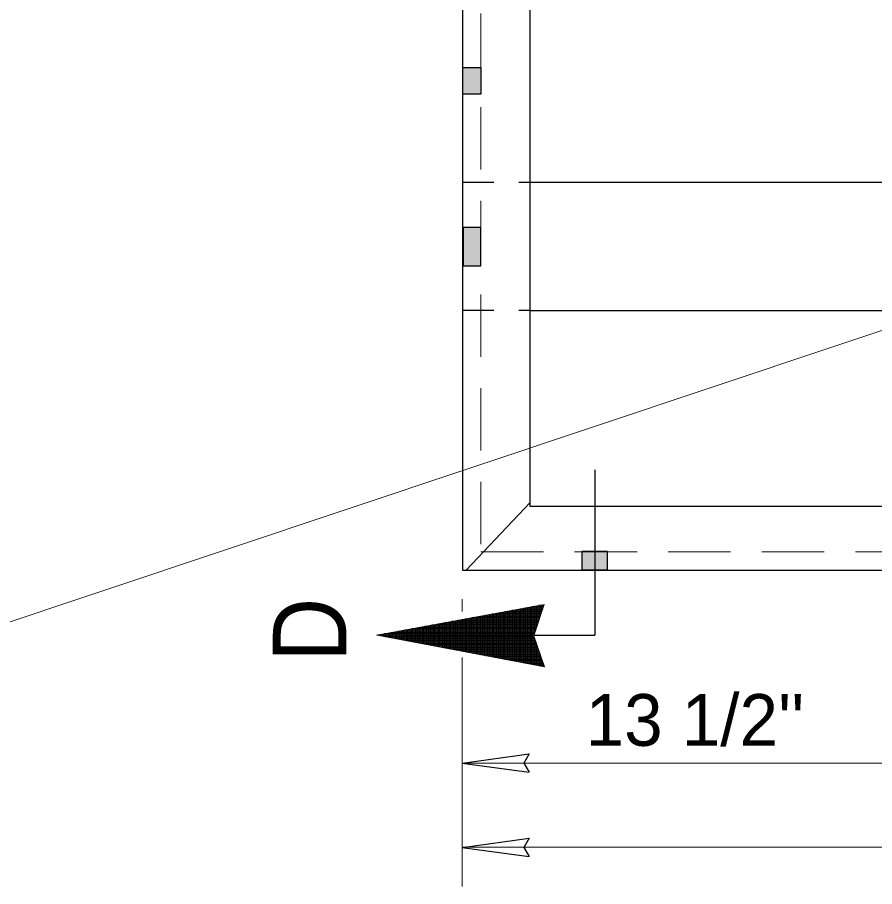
# Model space of a CAD drawing. Extents: x 139 to 512, y -134 to 135.
# Drawn here: x 251.94 to 272.95, y 36.54 to 57.84 of the extents above; entities that cross this region are included whole.
import ezdxf

# ---------------------------------------------------------------- set-up
doc = ezdxf.new("R2010")
doc.units = 0
doc.header["$LTSCALE"] = 0.51
doc.linetypes.add('MEDIUM_DASHED', pattern=[4.5, 3, -1.5])
doc.linetypes.add('SHORT_DASHED', pattern=[2.7, 1.5, -1.2])
doc.layers.add('1', color=7, linetype='Continuous', lineweight=13)

msp = doc.modelspace()

# ---------------------------------------------------------------- hatches: boundary and pattern name
at = {"layer": '1'}
for points in [[(262.8586, 56.6148), (263.3029, 56.6148), (263.3029, 55.9577), (262.8586, 55.9577)], [(262.8642, 51.7514), (263.3029, 51.7514), (263.3029, 52.6957), (262.8642, 52.6957)], [(265.7719, 44.3024), (266.4012, 44.3024), (266.4012, 44.752), (265.7719, 44.752)]]:
    msp.add_hatch(color=256, dxfattribs=at).paths.add_polyline_path(points)

# ---------------------------------------------------------------- linework, layer by layer
at = {"layer": '1', "linetype": 'SHORT_DASHED', "lineweight": 25}
for p, q in [((262.8529, 53.803), (264.5018, 53.803)), ((262.8529, 50.6642), (264.5018, 50.6642))]:
    msp.add_line(p, q, dxfattribs=at)
at = {"layer": '1', "lineweight": 25}
for p, q in [((264.5018, 53.803), (294.0259, 53.803)), ((264.5018, 50.6594), (294.0259, 50.6594)), ((266.0914, 46.7527), (266.0914, 42.7034)), ((262.9403, 44.2945), (264.5112, 45.9517)), ((261.3874, 42.7034), (266.0914, 42.7034)), ((262.8421, 39.5669), (264.4823, 39.7922)), ((262.8421, 39.5669), (264.4823, 39.3415)), ((262.8421, 37.5029), (264.4823, 37.7279)), ((262.8421, 37.5029), (264.4823, 37.2772))]:
    msp.add_line(p, q, dxfattribs=at)
at = {"layer": '1'}
for p, q in [((262.8421, 43.2832), (262.8421, 43.5839)), ((263.7019, 43.2472), (263.7019, 42.1462)), ((263.7319, 43.2527), (263.7319, 42.1409)), ((264.7861, 43.2532), (263.7327, 43.2532)), ((263.7619, 43.2584), (263.7619, 42.1349)), ((263.7923, 43.2637), (263.7923, 42.1292)), ((263.8223, 43.2692), (263.8223, 42.1237)), ((263.8523, 43.2749), (263.8523, 42.1177)), ((263.8823, 43.2805), (263.8823, 42.112)), ((264.7962, 43.2835), (263.8973, 43.2835)), ((263.9127, 43.2858), (263.9127, 42.1067)), ((263.9427, 43.2914), (263.9427, 42.1007)), ((263.9727, 43.297), (263.9727, 42.0952)), ((264.0027, 43.3027), (264.0027, 42.0892)), ((264.0331, 43.3079), (264.0331, 42.0835)), ((264.8063, 43.3135), (264.0616, 43.3135)), ((264.0631, 43.3135), (264.0631, 42.0779)), ((264.0931, 43.3192), (264.0931, 42.0719)), ((264.1231, 43.3248), (264.1231, 42.0667)), ((264.1534, 43.33), (264.1534, 42.0607)), ((264.1834, 43.3357), (264.1834, 42.055)), ((264.2134, 43.3412), (264.2134, 42.0494)), ((264.8161, 43.3435), (264.2258, 43.3435)), ((264.2434, 43.3469), (264.2434, 42.0434)), ((264.2738, 43.3522), (264.2738, 42.0377)), ((264.3038, 43.3577), (264.3038, 42.0325)), ((264.3338, 43.3634), (264.3338, 42.0265)), ((264.3638, 43.369), (264.3638, 42.0209)), ((264.8262, 43.3735), (264.3904, 43.3735)), ((264.3942, 43.3739), (264.3942, 42.0149)), ((264.4242, 43.3795), (264.4242, 42.0093)), ((264.4542, 43.3852), (264.4542, 42.0037)), ((264.4842, 43.3907), (264.4842, 41.9977)), ((264.5146, 43.396), (264.5146, 41.9924)), ((264.5446, 43.4017), (264.5446, 41.9864)), ((264.8359, 43.4039), (264.5547, 43.4039)), ((264.5746, 43.4072), (264.5746, 41.9808)), ((264.6046, 43.4129), (264.6046, 42.7034)), ((264.6349, 43.4182), (264.6349, 42.7942)), ((264.6649, 43.4237), (264.6649, 42.8857)), ((264.6949, 43.4294), (264.6949, 42.9764)), ((264.8457, 43.4339), (264.7189, 43.4339)), ((264.7249, 43.435), (264.7249, 43.0679)), ((264.7553, 43.4402), (264.7553, 43.1587)), ((264.7853, 43.4459), (264.7853, 43.2494)), ((264.8153, 43.4515), (264.8153, 43.3409)), ((264.8453, 43.4572), (264.8453, 43.4312)), ((262.5282, 43.0327), (262.5282, 42.3689)), ((262.5582, 43.0382), (262.5582, 42.3637)), ((264.7167, 43.0427), (262.5826, 43.0427)), ((262.5886, 43.0439), (262.5886, 42.3577)), ((262.6186, 43.0492), (262.6186, 42.352)), ((262.6486, 43.0547), (262.6486, 42.3464)), ((262.6786, 43.0604), (262.6786, 42.3404)), ((262.7089, 43.066), (262.7089, 42.3347)), ((262.7389, 43.0712), (262.7389, 42.3295)), ((264.7268, 43.0727), (262.7468, 43.0727)), ((262.7689, 43.0769), (262.7689, 42.3235)), ((262.7989, 43.0825), (262.7989, 42.3179)), ((262.8293, 43.0882), (262.8293, 42.3119)), ((262.8593, 43.093), (262.8593, 42.3062)), ((262.8893, 43.0987), (262.8893, 42.3007)), ((264.7366, 43.1028), (262.9114, 43.1028)), ((262.9193, 43.1043), (262.9193, 42.2947)), ((262.9497, 43.1099), (262.9497, 42.2894)), ((262.9797, 43.1152), (262.9797, 42.2834)), ((263.0097, 43.1208), (263.0097, 42.2777)), ((263.0397, 43.126), (263.0397, 42.2722)), ((263.0701, 43.1313), (263.0701, 42.2662)), ((264.7467, 43.1328), (263.0757, 43.1328)), ((263.1001, 43.1369), (263.1001, 42.2605)), ((263.1301, 43.1425), (263.1301, 42.2552)), ((263.1601, 43.1482), (263.1601, 42.2492)), ((263.1904, 43.1534), (263.1904, 42.2437)), ((263.2204, 43.159), (263.2204, 42.2377)), ((264.7568, 43.1632), (263.2399, 43.1632)), ((263.2504, 43.1647), (263.2504, 42.232)), ((263.2804, 43.1702), (263.2804, 42.2264)), ((263.3108, 43.1755), (263.3108, 42.2204)), ((263.3408, 43.1812), (263.3408, 42.2152)), ((263.3708, 43.1867), (263.3708, 42.2092)), ((263.4008, 43.1924), (263.4008, 42.2035)), ((264.7669, 43.1932), (263.4046, 43.1932)), ((263.4312, 43.1977), (263.4312, 42.1979)), ((263.4612, 43.2032), (263.4612, 42.1919)), ((263.4912, 43.2089), (263.4912, 42.1863)), ((263.5212, 43.2145), (263.5212, 42.181)), ((263.5516, 43.2197), (263.5516, 42.175)), ((264.7759, 43.2232), (263.5684, 43.2232)), ((263.5816, 43.225), (263.5816, 42.1694)), ((263.6116, 43.2307), (263.6116, 42.1634)), ((263.6416, 43.2362), (263.6416, 42.1578)), ((263.6719, 43.2415), (263.6719, 42.1522)), ((261.3848, 42.823), (261.3848, 42.5864)), ((261.4148, 42.8282), (261.4148, 42.5804)), ((264.6469, 42.832), (261.4324, 42.832)), ((261.4448, 42.8339), (261.4448, 42.5748)), ((261.4748, 42.8395), (261.4748, 42.5692)), ((261.5052, 42.8452), (261.5052, 42.5632)), ((261.5352, 42.8504), (261.5352, 42.5575)), ((261.5652, 42.856), (261.5652, 42.5523)), ((261.5952, 42.8617), (261.5952, 42.5463)), ((264.6567, 42.862), (261.5971, 42.862)), ((261.6256, 42.8672), (261.6256, 42.5407)), ((261.6556, 42.8725), (261.6556, 42.5347)), ((261.6856, 42.8782), (261.6856, 42.529)), ((261.7156, 42.8837), (261.7156, 42.5234)), ((261.7459, 42.8894), (261.7459, 42.5174)), ((264.6668, 42.892), (261.7606, 42.892)), ((261.7759, 42.8947), (261.7759, 42.5122)), ((261.8059, 42.9002), (261.8059, 42.5062)), ((261.8359, 42.9059), (261.8359, 42.5005)), ((261.8663, 42.9115), (261.8663, 42.4949)), ((261.8963, 42.9168), (261.8963, 42.4889)), ((264.6769, 42.9224), (261.9252, 42.9224)), ((261.9263, 42.9224), (261.9263, 42.4832)), ((261.9563, 42.928), (261.9563, 42.478)), ((261.9867, 42.9337), (261.9867, 42.472)), ((262.0167, 42.9389), (262.0167, 42.4664)), ((262.0467, 42.9442), (262.0467, 42.4604)), ((262.0767, 42.9498), (262.0767, 42.4547)), ((264.6871, 42.9524), (262.0898, 42.9524)), ((262.1071, 42.9554), (262.1071, 42.4492)), ((262.1371, 42.9607), (262.1371, 42.4432)), ((262.1671, 42.9662), (262.1671, 42.4379)), ((262.1971, 42.9719), (262.1971, 42.4319)), ((262.2274, 42.9775), (262.2274, 42.4262)), ((264.6968, 42.9824), (262.2537, 42.9824)), ((262.2574, 42.9827), (262.2574, 42.4207)), ((262.2874, 42.9884), (262.2874, 42.4147)), ((262.3174, 42.994), (262.3174, 42.409)), ((262.3478, 42.9997), (262.3478, 42.4037)), ((262.3778, 43.0049), (262.3778, 42.3978)), ((262.4078, 43.0105), (262.4078, 42.3922)), ((264.7066, 43.0124), (262.4183, 43.0124)), ((262.4378, 43.0162), (262.4378, 42.3862)), ((262.4682, 43.0217), (262.4682, 42.3805)), ((262.4982, 43.027), (262.4982, 42.3749)), ((260.7526, 42.7072), (260.7526, 42.706)), ((264.6072, 42.7117), (260.7747, 42.7117)), ((260.7829, 42.7127), (260.7829, 42.7007)), ((260.8129, 42.718), (260.8129, 42.6947)), ((260.8429, 42.7237), (260.8429, 42.6892)), ((260.8729, 42.7293), (260.8729, 42.6832)), ((264.5974, 42.6817), (260.8831, 42.6817)), ((260.9033, 42.7349), (260.9033, 42.6775)), ((260.9333, 42.7402), (260.9333, 42.6719)), ((264.6173, 42.7417), (260.9393, 42.7417)), ((260.9633, 42.7458), (260.9633, 42.6659)), ((260.9933, 42.7514), (260.9933, 42.6607)), ((261.0237, 42.757), (261.0237, 42.6547)), ((264.6083, 42.6512), (261.0417, 42.6512)), ((261.0537, 42.7623), (261.0537, 42.649)), ((261.0837, 42.7679), (261.0837, 42.6434)), ((264.6271, 42.7717), (261.1039, 42.7717)), ((261.1137, 42.7735), (261.1137, 42.6374)), ((261.1441, 42.7792), (261.1441, 42.6317)), ((261.1741, 42.7844), (261.1741, 42.6265)), ((264.6188, 42.6212), (261.1999, 42.6212)), ((261.2041, 42.79), (261.2041, 42.6205)), ((261.2341, 42.7957), (261.2341, 42.6149)), ((261.2644, 42.8009), (261.2644, 42.6089)), ((264.6372, 42.802), (261.2678, 42.802)), ((261.2944, 42.8062), (261.2944, 42.6032)), ((261.3244, 42.8117), (261.3244, 42.5977)), ((261.3544, 42.8174), (261.3544, 42.5917)), ((264.6046, 42.6617), (264.6046, 41.9752)), ((264.6293, 42.5912), (261.3586, 42.5912)), ((264.6391, 42.5613), (261.5176, 42.5613)), ((264.6496, 42.5309), (261.6758, 42.5309)), ((264.6604, 42.5009), (261.8344, 42.5009)), ((264.6709, 42.4709), (261.9931, 42.4709)), ((264.6811, 42.4409), (262.1513, 42.4409)), ((264.6916, 42.4105), (262.3103, 42.4105)), ((264.6349, 42.5748), (264.6349, 41.9692)), ((264.6649, 42.4882), (264.6649, 41.9635)), ((264.6949, 42.4007), (264.6949, 41.9582)), ((264.7017, 42.3805), (262.4689, 42.3805)), ((264.7126, 42.3505), (262.6272, 42.3505)), ((264.7227, 42.3205), (262.7858, 42.3205)), ((264.7332, 42.2902), (262.9452, 42.2902)), ((264.7437, 42.2602), (263.1038, 42.2602)), ((264.7534, 42.2302), (263.2621, 42.2302)), ((264.7639, 42.2002), (263.4207, 42.2002)), ((264.7249, 42.3142), (264.7249, 41.9522)), ((264.7553, 42.2264), (264.7553, 41.9467)), ((262.8421, 36.5403), (262.8421, 42.1552)), ((264.7748, 42.1698), (263.5789, 42.1698)), ((264.7853, 42.1397), (263.7379, 42.1397)), ((264.7954, 42.1097), (263.8966, 42.1097)), ((264.8056, 42.0797), (264.0548, 42.0797)), ((264.8161, 42.0494), (264.2134, 42.0494)), ((264.8269, 42.0194), (264.3721, 42.0194)), ((264.8371, 41.9894), (264.5311, 41.9894)), ((264.7853, 42.1394), (264.7853, 41.9407)), ((264.8153, 42.0527), (264.8153, 41.935)), ((264.8476, 41.9594), (264.6893, 41.9594)), ((264.8453, 41.9654), (264.8453, 41.9294)), ((264.8581, 41.929), (264.8479, 41.929)), ((262.8421, 37.5033), (295.5608, 37.5033))]:
    msp.add_line(p, q, dxfattribs=at)
at = {"layer": '1', "lineweight": 25}
for points in [[(262.8529, 44.2945), (295.5177, 44.2945), (295.5177, 76.7489), (262.8529, 76.7489)], [(262.8586, 56.6148), (263.3029, 56.6148), (263.3029, 55.9577), (262.8586, 55.9577)], [(262.8642, 51.7514), (263.3029, 51.7514), (263.3029, 52.6957), (262.8642, 52.6957)], [(265.7719, 44.3024), (266.4012, 44.3024), (266.4012, 44.752), (265.7719, 44.752)]]:
    msp.add_lwpolyline(points, close=True, dxfattribs=at)
at = {"layer": '1', "linetype": 'MEDIUM_DASHED'}
msp.add_lwpolyline([(263.3029, 44.7445), (295.0677, 44.7445), (295.0677, 76.2989), (263.3029, 76.2989)], close=True, dxfattribs=at)
at = {"layer": '1', "lineweight": 25}
for points in [[(283.1161, 45.8657), (294.0259, 45.8657), (294.0259, 75.0202), (264.5018, 75.0202), (264.5018, 45.8657), (275.0749, 45.8657)], [(264.4823, 39.7922), (264.3556, 39.5643), (264.4823, 39.3415)], [(264.4823, 37.7279), (264.3556, 37.5007), (264.4823, 37.2772)]]:
    msp.add_lwpolyline(points, dxfattribs=at)
at = {"layer": '1'}
for points in [[(202.0321, 57.4202), (224.4766, 40.7957), (245.0806, 40.7957), (277.9444, 51.7817)], [(262.8421, 39.5673), (275.0296, 39.5673), (283.2792, 39.5673), (295.5608, 39.5673)]]:
    msp.add_lwpolyline(points, dxfattribs=at)
msp.add_lwpolyline([(264.8584, 41.9272), (260.7492, 42.7067), (264.8543, 43.4582), (264.5974, 42.6827)], close=True, dxfattribs=at)

# ---------------------------------------------------------------- texts
at = {"layer": '1', "width": 0.9}
msp.add_text('D', height=1.8, rotation=90, dxfattribs=at).set_placement((259.9999, 42.0524))
at = {"layer": '1'}
msp.add_text("13 1/2''", height=1.268, dxfattribs=at).set_placement((265.8691, 39.991))

doc.saveas('drawing.dxf')
